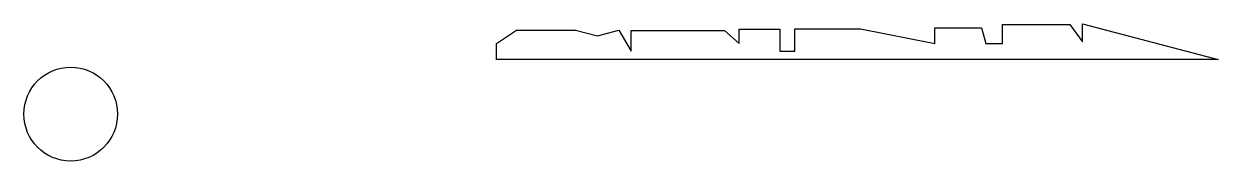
# Model space of a CAD drawing. Header units: millimetres. Extents: x 154 to 409, y 157 to 186.
import ezdxf

# ---------------------------------------------------------------- set-up
doc = ezdxf.new("R2010")
doc.units = ezdxf.units.MM
doc.header["$MEASUREMENT"] = 0
doc.layers.get('0').update_dxf_attribs({"true_color": 0xc2ced6})

msp = doc.modelspace()

# ---------------------------------------------------------------- linework, layer by layer
msp.add_lwpolyline([(382.4, 178.6), (254.44, 178.6), (254.44, 181.95), (258.75, 184.82), (271.35, 184.82), (276.06, 183.59), (280.57, 184.82), (283.24, 180.31), (283.24, 184.71), (303.12, 184.71), (306.29, 181.95), (306.29, 185.02), (315, 185.02), (315, 180.31), (318.15, 180.31), (318.15, 185.12), (332.19, 185.12), (348.08, 181.95), (348.08, 185.32), (358.02, 185.32), (358.94, 181.95), (362.53, 181.95), (362.53, 186.04), (376.87, 186.04), (379.64, 182.32), (379.64, 186.14), (408.57, 178.6)], close=True)
msp.add_circle((163.53, 166.95), 10)

doc.saveas('drawing.dxf')
